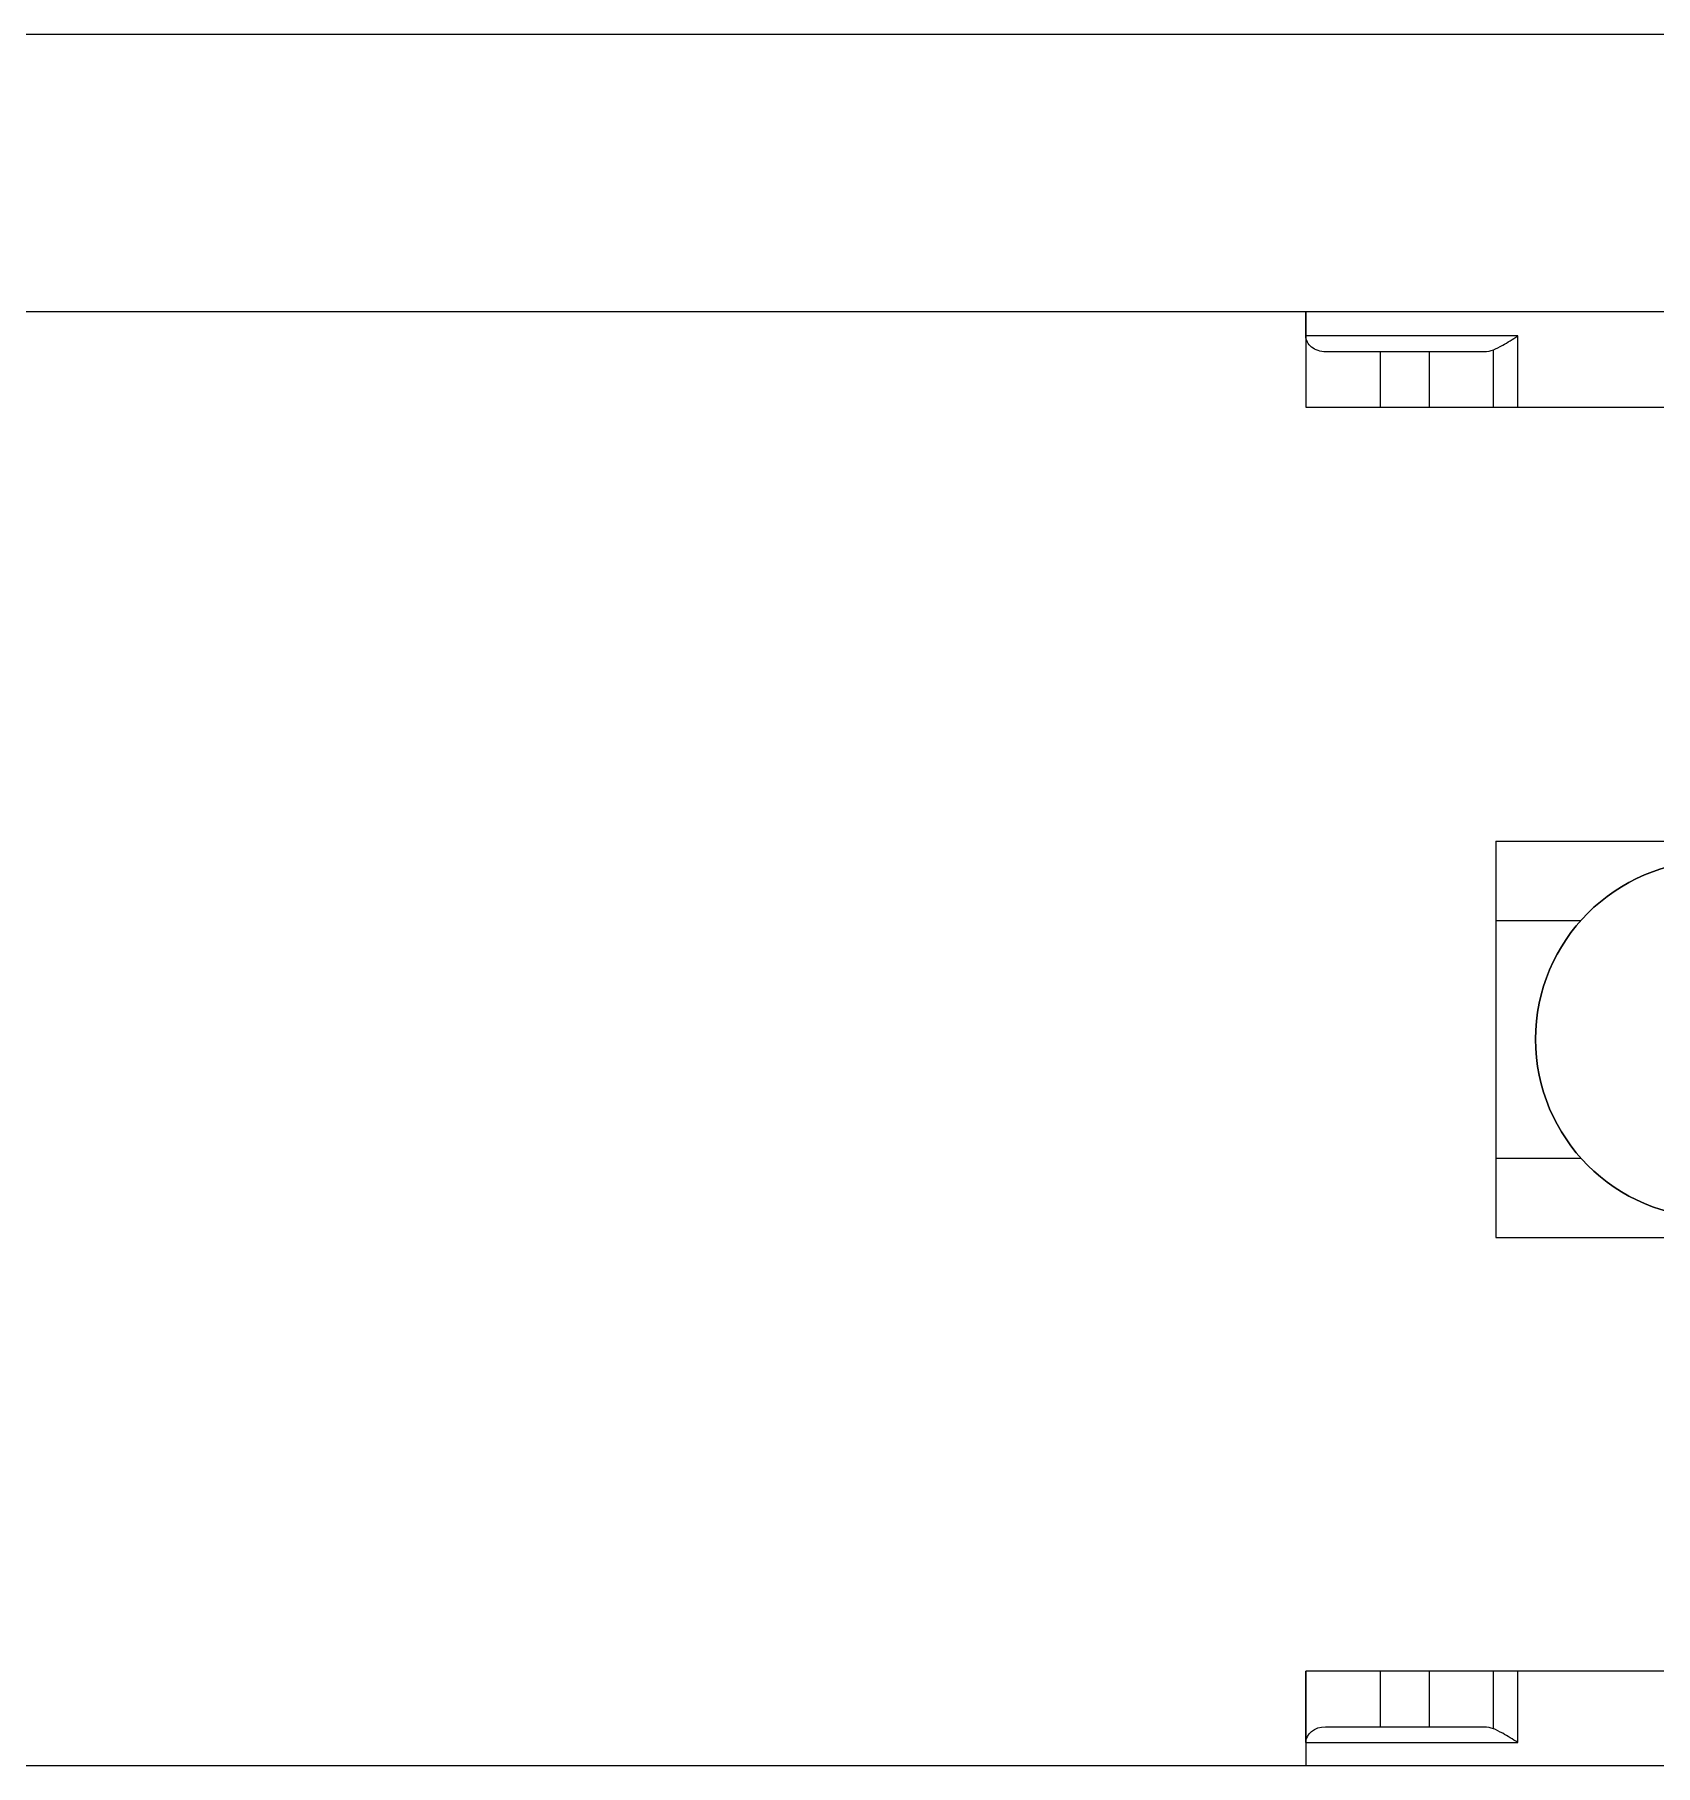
# Model space of a CAD drawing. Header units: feet. Extents: x -21 to 5170, y -254 to 1413.
# Drawn here: x 1833.02 to 1842.39, y 476.48 to 486.48 of the extents above; entities that cross this region are included whole.
import ezdxf

# ---------------------------------------------------------------- set-up
doc = ezdxf.new("R2010")
doc.units = ezdxf.units.FT
doc.header["$MEASUREMENT"] = 0
doc.layers.add('E-ARRY-TABL', color=9, linetype='Continuous')

# ---------------------------------------------------------------- blocks, each defined once
blk = doc.blocks.new('2.2.1_8 Mid Plan View')
at = {"color": 7, "linetype": 'Continuous', "lineweight": 15}
for p, q in [((-0.30061, -3.73684), (-0.30061, 2.68042)), ((0.30109, 2.68042), (0.30109, -3.73684)), ((0.41592, 2.56559), (0.41592, -3.62201)), ((-0.26164, -0.82753), (-0.26164, -1.13761)), ((0.26164, -1.13761), (0.26164, -0.82753)), ((-0.08202, -1.14664), (-0.08202, -0.95162)), ((0.08202, -1.14664), (0.08202, -0.95162)), ((-0.29117, -1.22538), (-0.29117, -1.13761)), ((-0.29117, -1.13761), (-0.26164, -1.13761)), ((-0.26164, -1.13761), (-0.26164, -1.14785)), ((0.26164, -1.13761), (0.29117, -1.13761)), ((0.26164, -1.14785), (0.26164, -1.13761)), ((0.29117, -1.13761), (0.29117, -1.22538)), ((-0.26164, -1.14785), (-0.28532, -1.14785)), ((-0.28461, -1.17412), (-0.28461, -1.15156)), ((-0.26164, -1.14785), (-0.26164, -1.17412)), ((-0.04921, -1.14664), (-0.08202, -1.14664)), ((0.04921, -1.14664), (-0.04921, -1.14664)), ((0.08202, -1.14664), (0.04921, -1.14664)), ((0.28532, -1.14785), (0.26164, -1.14785)), ((0.26164, -1.17412), (0.26164, -1.14785)), ((0.28461, -1.15156), (0.28461, -1.17412)), ((-0.28461, -1.17412), (-0.26164, -1.17412)), ((-0.28461, -1.19462), (-0.28461, -1.17412)), ((-0.26164, -1.17412), (-0.26164, -1.19462)), ((0.26164, -1.17412), (0.28461, -1.17412)), ((0.26164, -1.19462), (0.26164, -1.17412)), ((0.28461, -1.17412), (0.28461, -1.19462)), ((-0.26164, -1.19462), (-0.28461, -1.19462)), ((-0.28461, -1.21718), (-0.28461, -1.19462)), ((-0.26164, -1.19462), (-0.26164, -1.22538)), ((0.28461, -1.19462), (0.26164, -1.19462)), ((0.26164, -1.22538), (0.26164, -1.19462)), ((0.28461, -1.19462), (0.28461, -1.21718)), ((-0.29117, -1.22538), (-0.30061, -1.22538)), ((-0.29117, -1.22538), (-0.26164, -1.22538)), ((0.29117, -1.22538), (0.26164, -1.22538)), ((0.29117, -1.22538), (0.30109, -1.22538))]:
    blk.add_line(p, q, dxfattribs=at)
at = {"color": 8, "linetype": 'Continuous', "lineweight": 15}
for p, q in [((-0.04921, -1.14664), (-0.04921, -1.11144)), ((0.04921, -1.14664), (0.04921, -1.11144))]:
    blk.add_line(p, q, dxfattribs=at)
at = {"color": 7, "linetype": 'Continuous', "lineweight": 15}
blk.add_arc((0, -1.05642), 0.07382, 180, 0, dxfattribs=at)
for centre, start_param, end_param in [((-0.29117, -1.15156), 4.712389, 5.181588), ((0.29117, -1.15156), 1.101597, 1.570796), ((-0.29117, -1.21718), 3.141593, 4.712389), ((0.29117, -1.21718), 1.570796, 3.141593)]:
    blk.add_ellipse(centre, major_axis=(0, 0.0082), ratio=0.8, start_param=start_param, end_param=end_param, dxfattribs=at)
for points, knots in [([(-0.29117, -1.13761), (-0.29116, -1.13762), (-0.28984, -1.13971), (-0.2875, -1.14331), (-0.28595, -1.14654), (-0.28532, -1.14785)], [0, 0, 0, 0, 0.003713, 0.594805, 1, 1, 1, 1]), ([(0.28532, -1.14785), (0.28595, -1.14654), (0.2875, -1.14331), (0.28984, -1.13971), (0.29116, -1.13762), (0.29117, -1.13761)], [0, 0, 0, 0, 0.405195, 0.996287, 1, 1, 1, 1])]:
    blk.add_open_spline(points, degree=3, knots=knots, dxfattribs=at)

msp = doc.modelspace()

# ---------------------------------------------------------------- linework, layer by layer
at = {"layer": 'E-ARRY-TABL'}
for p, q in [((1893.26351, 486.4753), (1806.92808, 486.4753)), ((1894.86571, 484.8731), (1805.32588, 484.8731)), ((1840.36818, 484.8731), (1840.36818, 484.32271)), ((1841.5929, 484.73471), (1840.36818, 484.73471)), ((1841.5929, 484.32271), (1841.5929, 484.73471)), ((1841.39816, 484.64315), (1840.48262, 484.64315)), ((1840.79741, 484.64315), (1840.79741, 484.32271)), ((1841.08338, 484.32271), (1841.08338, 484.64315)), ((1841.44991, 484.65305), (1841.44991, 484.32271)), ((1840.36818, 484.32271), (1845.91935, 484.32271)), ((1841.46683, 481.81642), (1841.46683, 479.52757)), ((1841.46683, 481.81642), (1844.79838, 481.81642)), ((1841.46683, 481.35865), (1841.95799, 481.35865)), ((1841.46683, 479.98534), (1841.95799, 479.98534)), ((1841.46683, 479.52757), (1844.79838, 479.52757)), ((1845.91935, 477.02128), (1840.36818, 477.02128)), ((1840.36818, 477.02128), (1840.36818, 476.4776)), ((1840.79741, 477.02128), (1840.79741, 476.70084)), ((1841.08338, 476.70084), (1841.08338, 477.02128)), ((1841.44991, 477.02128), (1841.44991, 476.69095)), ((1841.5929, 476.60929), (1841.5929, 477.02128)), ((1840.48262, 476.70084), (1841.39816, 476.70084)), ((1840.36818, 476.60929), (1841.5929, 476.60929)), ((1805.32588, 476.4776), (1894.86571, 476.4776))]:
    msp.add_line(p, q, dxfattribs=at)
msp.add_arc((1842.7257, 480.672), 1.02998, 90, 270, dxfattribs=at)
at = {"layer": 'E-ARRY-TABL', "extrusion": (0, 0, -1)}
for centre, start_param, end_param in [((1840.48262, 484.73471), 1.5707963, 3.1415927), ((1841.39816, 484.73471), 1.1015973, 1.5707963), ((1840.48262, 476.60929), 3.1415927, 4.712389), ((1841.39816, 476.60929), 4.712389, 5.181588)]:
    msp.add_ellipse(centre, major_axis=(0.11444, 0), ratio=0.8, start_param=start_param, end_param=end_param, dxfattribs=at)
at = {"layer": 'E-ARRY-TABL'}
for points, knots in [([(1841.44991, 484.65305), (1841.46825, 484.66183), (1841.51333, 484.68344), (1841.56349, 484.71611), (1841.59271, 484.73459), (1841.5929, 484.73471)], [0, 0, 0, 0, 0.405195, 0.9962874, 1, 1, 1, 1]), ([(1841.5929, 476.60929), (1841.59271, 476.6094), (1841.56349, 476.62788), (1841.51333, 476.66055), (1841.46825, 476.68216), (1841.44991, 476.69095)], [0, 0, 0, 0, 0.0037126, 0.594805, 1, 1, 1, 1])]:
    msp.add_open_spline(points, degree=3, knots=knots, dxfattribs=at)

# ---------------------------------------------------------------- block references
at = {"layer": 'E-ARRY-TABL', "xscale": -13.95298604562408, "yscale": 13.95298604562408, "zscale": 13.95298604562408, "rotation": 270}
msp.add_blockref('2.2.1_8 Mid Plan View', (1857.46589, 480.672), dxfattribs=at)

doc.saveas('drawing.dxf')
